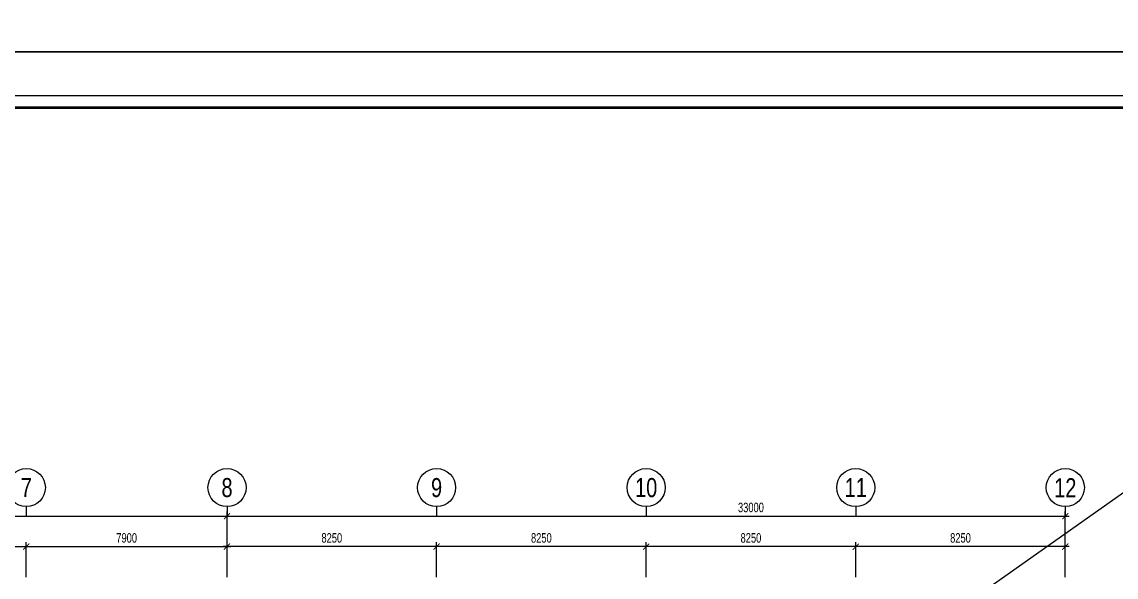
# Model space of a CAD drawing. Header units: millimetres. Extents: x 0 to 132458, y 0 to 365310.
# Drawn here: x 64550 to 107625, y 251081 to 272939 of the extents above; entities that cross this region are included whole.
import ezdxf
from ezdxf.enums import TextEntityAlignment as Align

# ---------------------------------------------------------------- set-up
doc = ezdxf.new("R2010")
doc.units = ezdxf.units.MM
doc.header["$LTSCALE"] = 400
doc.header["$PDSIZE"] = -2
doc.layers.get('0').update_dxf_attribs({"lineweight": 5})
doc.layers.get('Defpoints').update_dxf_attribs({"color": 2})
doc.layers.add('02.CDC.DIM', color=1, linetype='Continuous', lineweight=20)
doc.layers.add('CDC-KHUNGTEN', color=9, linetype='Continuous')
doc.layers.add('CDC.02.DIM', color=1, linetype='Continuous')
doc.layers.add('KCS_Plotter', color=11, linetype='Continuous', plot=False)
doc.styles.add('BIGTEXT', font='arial.ttf', dxfattribs={"width": 0.8})
doc.styles.add('KCS_SMTEXT', font='arial.ttf', dxfattribs={"width": 0.7})
doc.dimstyles.new('KCS_DIM150', dxfattribs={"dimscale": 150, "dimtxt": 2.5, "dimasz": 1.6, "dimexe": 1.2, "dimexo": 0, "dimgap": 1, "dimtad": 1, "dimdec": 0, "dimzin": 0, "dimdsep": 46, "dimtxsty": 'KCS_SMTEXT', "dimblk": 'ARCHTICK', "dimcen": 0, "dimdle": 1, "dimclrd": 256, "dimclre": 256, "dimclrt": 2, "dimadec": 0, "dimazin": 0, "dimtfac": 1, "dimtdec": 0, "dimtix": 1, "dimtmove": 2, "dimatfit": 3, "dimfxl": 1, "dimtolj": 1, "dimtzin": 0, "dimarcsym": 0})

# ---------------------------------------------------------------- blocks, each defined once
blk = doc.blocks.new('_ArchTick')
at = {"color": 0, "linetype": 'ByBlock', "const_width": 0.15}
blk.add_lwpolyline([(-0.5, -0.5), (0.5, 0.5)], dxfattribs=at)
blk = doc.blocks.new('*D109')
at = {"layer": 'CDC.02.DIM', "lineweight": -2, "ltscale": 10, "transparency": 16777216}
for p, q in [((72475, 253481), (105775, 253481)), ((72625, 251081), (72625, 253661)), ((105625, 251081), (105625, 253661))]:
    blk.add_line(p, q, dxfattribs=at)
at = {"layer": 'Defpoints', "color": 0, "ltscale": 10, "transparency": 16777216}
for p in [(105625, 253481), (72625, 251081), (105625, 251081)]:
    blk.add_point(p, dxfattribs=at)
at = {"layer": 'CDC.02.DIM', "lineweight": -2, "ltscale": 10, "transparency": 16777216, "xscale": 240, "yscale": 240, "zscale": 240, "rotation": 180}
blk.add_blockref('_ArchTick', (72625, 253481), dxfattribs=at)
at = {"layer": 'CDC.02.DIM', "lineweight": -2, "ltscale": 10, "transparency": 16777216, "xscale": 240, "yscale": 240, "zscale": 240}
blk.add_blockref('_ArchTick', (105625, 253481), dxfattribs=at)
at = {"layer": 'CDC.02.DIM', "color": 2, "ltscale": 10, "transparency": 16777216, "insert": (93250, 253822), "char_height": 375, "attachment_point": 5, "style": 'KCS_SMTEXT'}
blk.add_mtext('\\A1;33000', dxfattribs=at)
blk = doc.blocks.new('*D110')
at = {"layer": 'CDC.02.DIM', "lineweight": -2, "ltscale": 10, "transparency": 16777216}
for p, q in [((48475, 253481), (72775, 253481)), ((48625, 251081), (48625, 253661)), ((72625, 251081), (72625, 253661))]:
    blk.add_line(p, q, dxfattribs=at)
at = {"layer": 'Defpoints', "color": 0, "ltscale": 10, "transparency": 16777216}
for p in [(72625, 253481), (48625, 251081), (72625, 251081)]:
    blk.add_point(p, dxfattribs=at)
at = {"layer": 'CDC.02.DIM', "lineweight": -2, "ltscale": 10, "transparency": 16777216, "xscale": 240, "yscale": 240, "zscale": 240, "rotation": 180}
blk.add_blockref('_ArchTick', (48625, 253481), dxfattribs=at)
at = {"layer": 'CDC.02.DIM', "lineweight": -2, "ltscale": 10, "transparency": 16777216, "xscale": 240, "yscale": 240, "zscale": 240}
blk.add_blockref('_ArchTick', (72625, 253481), dxfattribs=at)
at = {"layer": 'CDC.02.DIM', "color": 2, "ltscale": 10, "transparency": 16777216, "insert": (60625, 253822), "char_height": 375, "attachment_point": 5, "style": 'KCS_SMTEXT'}
blk.add_mtext('\\A1;24000', dxfattribs=at)
blk = doc.blocks.new('*D115')
at = {"layer": 'CDC.02.DIM', "lineweight": -2, "ltscale": 10, "transparency": 16777216}
for p, q in [((97375, 251081), (97375, 252461)), ((105625, 251081), (105625, 252461)), ((105775, 252281), (97225, 252281))]:
    blk.add_line(p, q, dxfattribs=at)
at = {"layer": 'Defpoints', "color": 0, "ltscale": 10, "transparency": 16777216}
for p in [(97375, 252281), (97375, 251081), (105625, 251081)]:
    blk.add_point(p, dxfattribs=at)
at = {"layer": 'CDC.02.DIM', "lineweight": -2, "ltscale": 10, "transparency": 16777216, "xscale": 240, "yscale": 240, "zscale": 240, "rotation": 180}
blk.add_blockref('_ArchTick', (97375, 252281), dxfattribs=at)
at = {"layer": 'CDC.02.DIM', "lineweight": -2, "ltscale": 10, "transparency": 16777216, "xscale": 240, "yscale": 240, "zscale": 240}
blk.add_blockref('_ArchTick', (105625, 252281), dxfattribs=at)
at = {"layer": 'CDC.02.DIM', "color": 2, "ltscale": 10, "transparency": 16777216, "insert": (101500, 252622), "char_height": 375, "attachment_point": 5, "style": 'KCS_SMTEXT'}
blk.add_mtext('\\A1;8250', dxfattribs=at)
blk = doc.blocks.new('*D116')
at = {"layer": 'CDC.02.DIM', "lineweight": -2, "ltscale": 10, "transparency": 16777216}
for p, q in [((89125, 251081), (89125, 252461)), ((97375, 251081), (97375, 252461)), ((97525, 252281), (88975, 252281))]:
    blk.add_line(p, q, dxfattribs=at)
at = {"layer": 'Defpoints', "color": 0, "ltscale": 10, "transparency": 16777216}
for p in [(89125, 252281), (89125, 251081), (97375, 251081)]:
    blk.add_point(p, dxfattribs=at)
at = {"layer": 'CDC.02.DIM', "lineweight": -2, "ltscale": 10, "transparency": 16777216, "xscale": 240, "yscale": 240, "zscale": 240, "rotation": 180}
blk.add_blockref('_ArchTick', (89125, 252281), dxfattribs=at)
at = {"layer": 'CDC.02.DIM', "lineweight": -2, "ltscale": 10, "transparency": 16777216, "xscale": 240, "yscale": 240, "zscale": 240}
blk.add_blockref('_ArchTick', (97375, 252281), dxfattribs=at)
at = {"layer": 'CDC.02.DIM', "color": 2, "ltscale": 10, "transparency": 16777216, "insert": (93250, 252622), "char_height": 375, "attachment_point": 5, "style": 'KCS_SMTEXT'}
blk.add_mtext('\\A1;8250', dxfattribs=at)
blk = doc.blocks.new('*D117')
at = {"layer": 'CDC.02.DIM', "lineweight": -2, "ltscale": 10, "transparency": 16777216}
for p, q in [((80875, 251081), (80875, 252461)), ((89125, 251081), (89125, 252461)), ((89275, 252281), (80725, 252281))]:
    blk.add_line(p, q, dxfattribs=at)
at = {"layer": 'Defpoints', "color": 0, "ltscale": 10, "transparency": 16777216}
for p in [(80875, 252281), (80875, 251081), (89125, 251081)]:
    blk.add_point(p, dxfattribs=at)
at = {"layer": 'CDC.02.DIM', "lineweight": -2, "ltscale": 10, "transparency": 16777216, "xscale": 240, "yscale": 240, "zscale": 240, "rotation": 180}
blk.add_blockref('_ArchTick', (80875, 252281), dxfattribs=at)
at = {"layer": 'CDC.02.DIM', "lineweight": -2, "ltscale": 10, "transparency": 16777216, "xscale": 240, "yscale": 240, "zscale": 240}
blk.add_blockref('_ArchTick', (89125, 252281), dxfattribs=at)
at = {"layer": 'CDC.02.DIM', "color": 2, "ltscale": 10, "transparency": 16777216, "insert": (85000, 252622), "char_height": 375, "attachment_point": 5, "style": 'KCS_SMTEXT'}
blk.add_mtext('\\A1;8250', dxfattribs=at)
blk = doc.blocks.new('*D118')
at = {"layer": 'CDC.02.DIM', "lineweight": -2, "ltscale": 10, "transparency": 16777216}
for p, q in [((72625, 251081), (72625, 252461)), ((80875, 251081), (80875, 252461)), ((81025, 252281), (72475, 252281))]:
    blk.add_line(p, q, dxfattribs=at)
at = {"layer": 'Defpoints', "color": 0, "ltscale": 10, "transparency": 16777216}
for p in [(72625, 252281), (72625, 251081), (80875, 251081)]:
    blk.add_point(p, dxfattribs=at)
at = {"layer": 'CDC.02.DIM', "lineweight": -2, "ltscale": 10, "transparency": 16777216, "xscale": 240, "yscale": 240, "zscale": 240, "rotation": 180}
blk.add_blockref('_ArchTick', (72625, 252281), dxfattribs=at)
at = {"layer": 'CDC.02.DIM', "lineweight": -2, "ltscale": 10, "transparency": 16777216, "xscale": 240, "yscale": 240, "zscale": 240}
blk.add_blockref('_ArchTick', (80875, 252281), dxfattribs=at)
at = {"layer": 'CDC.02.DIM', "color": 2, "ltscale": 10, "transparency": 16777216, "insert": (76750, 252622), "char_height": 375, "attachment_point": 5, "style": 'KCS_SMTEXT'}
blk.add_mtext('\\A1;8250', dxfattribs=at)
blk = doc.blocks.new('*D120')
at = {"layer": 'CDC.02.DIM', "lineweight": -2, "ltscale": 10, "transparency": 16777216}
for p, q in [((56525, 251081), (56525, 252461)), ((64725, 251081), (64725, 252461)), ((56375, 252281), (64875, 252281))]:
    blk.add_line(p, q, dxfattribs=at)
at = {"layer": 'Defpoints', "color": 0, "ltscale": 10, "transparency": 16777216}
for p in [(64725, 252281), (56525, 251081), (64725, 251081)]:
    blk.add_point(p, dxfattribs=at)
at = {"layer": 'CDC.02.DIM', "lineweight": -2, "ltscale": 10, "transparency": 16777216, "xscale": 240, "yscale": 240, "zscale": 240, "rotation": 180}
blk.add_blockref('_ArchTick', (56525, 252281), dxfattribs=at)
at = {"layer": 'CDC.02.DIM', "lineweight": -2, "ltscale": 10, "transparency": 16777216, "xscale": 240, "yscale": 240, "zscale": 240}
blk.add_blockref('_ArchTick', (64725, 252281), dxfattribs=at)
at = {"layer": 'CDC.02.DIM', "color": 2, "ltscale": 10, "transparency": 16777216, "insert": (60625, 252622), "char_height": 375, "attachment_point": 5, "style": 'KCS_SMTEXT'}
blk.add_mtext('\\A1;8200', dxfattribs=at)
blk = doc.blocks.new('*D121')
at = {"layer": 'CDC.02.DIM', "lineweight": -2, "ltscale": 10, "transparency": 16777216}
for p, q in [((64725, 251081), (64725, 252461)), ((72625, 251081), (72625, 252461)), ((64575, 252281), (72775, 252281))]:
    blk.add_line(p, q, dxfattribs=at)
at = {"layer": 'Defpoints', "color": 0, "ltscale": 10, "transparency": 16777216}
for p in [(72625, 252281), (64725, 251081), (72625, 251081)]:
    blk.add_point(p, dxfattribs=at)
at = {"layer": 'CDC.02.DIM', "lineweight": -2, "ltscale": 10, "transparency": 16777216, "xscale": 240, "yscale": 240, "zscale": 240, "rotation": 180}
blk.add_blockref('_ArchTick', (64725, 252281), dxfattribs=at)
at = {"layer": 'CDC.02.DIM', "lineweight": -2, "ltscale": 10, "transparency": 16777216, "xscale": 240, "yscale": 240, "zscale": 240}
blk.add_blockref('_ArchTick', (72625, 252281), dxfattribs=at)
at = {"layer": 'CDC.02.DIM', "color": 2, "ltscale": 10, "transparency": 16777216, "insert": (68675, 252622), "char_height": 375, "attachment_point": 5, "style": 'KCS_SMTEXT'}
blk.add_mtext('\\A1;7900', dxfattribs=at)
blk = doc.blocks.new('_Axis name')
at = {"layer": 'CDC.02.DIM'}
blk.add_line((0, 2.5), (0, 0), dxfattribs=at)
blk.add_circle((0, 7.5), 5, dxfattribs=at)
at = {"layer": 'CDC.02.DIM', "style": 'BIGTEXT', "width": 0.75}
blk.add_attdef('.', text='', height=5, dxfattribs=at).set_placement((0, 7.5), align=Align.MIDDLE)
blk = doc.blocks.new('Khung tên chuẩn')
at = {"layer": 'CDC-KHUNGTEN', "color": 8}
blk.add_lwpolyline([(75096, 1100), (83000, 1100), (83000, 58300), (3000, 58300), (3000, 1100), (75096, 1100)], dxfattribs=at)
at = {"layer": 'CDC-KHUNGTEN', "color": 255, "lineweight": 60}
blk.add_lwpolyline([(74900, 1400), (74900, 58000), (3300, 58000), (3300, 1400), (74900, 1400)], close=True, dxfattribs=at)
at = {"layer": 'Defpoints', "color": 1, "ltscale": 0.2}
blk.add_lwpolyline([(0, 0), (0, 59400), (84100, 59400), (84100, 0), (0, 0)], close=True, dxfattribs=at)

msp = doc.modelspace()

# ---------------------------------------------------------------- linework, layer by layer
at = {"layer": 'KCS_Plotter', "linetype": 'ByBlock', "ltscale": 10}
msp.add_line((0, 178200), (132457.5, 271755), dxfattribs=at)

# ---------------------------------------------------------------- block references
at = {"xscale": 1.575000000011642, "yscale": 1.575000000011642, "zscale": 1.575000000011642}
for p in [(0, 271755), (0, 178200)]:
    msp.add_blockref('Khung tên chuẩn', p, dxfattribs=at)
at = {"layer": '02.CDC.DIM', "xscale": 150, "yscale": 150, "zscale": 150}
for p, values in [((64725.2, 253480.9), {'.': '7'}), ((72625.4, 253480.9), {'.': '8'}), ((80875.3, 253480.9), {'.': '9'}), ((89125.4, 253480.9), {'.': '10'}), ((97375.4, 253480.9), {'.': '11'}), ((105625.4, 253480.9), {'.': '12'})]:
    msp.add_blockref('_Axis name', p, dxfattribs=at).add_auto_attribs(values)

# ---------------------------------------------------------------- dimensions: what is measured, and where the dimension line sits
at = {"layer": 'CDC.02.DIM', "ltscale": 10}
for base, p1, p2, picture, middle in [((72625.4, 253480.9), (48625.1, 251080.9), (72625.4, 251080.9), '*D110', (60625.2, 253822.3)), ((64725.2, 252280.9), (56525.2, 251080.9), (64725.2, 251080.9), '*D120', (60625.2, 252622.3)), ((72625.4, 252280.9), (64725.2, 251080.9), (72625.4, 251080.9), '*D121', (68675.3, 252622.3))]:
    dim = msp.add_linear_dim(base=base, p1=p1, p2=p2, dimstyle='KCS_DIM150', dxfattribs=at)
    dim.commit()
    dim.dimension.update_dxf_attribs({"geometry": picture, "text_midpoint": middle})
dim = msp.add_linear_dim(base=(105625.3, 253480.9), p1=(72625.4, 251080.9), p2=(105625.3, 251080.9), dimstyle='KCS_DIM150', dxfattribs=at)
dim.commit()
dim.dimension.update_dxf_attribs({"geometry": '*D109', "text_midpoint": (93250.4, 253822.5), "dimtype": 160})
for base, p1, p2, picture, middle in [((72625.4, 252280.9), (80875.3, 251080.9), (72625.4, 251080.9), '*D118', (76750.4, 252622.3)), ((80875.3, 252280.9), (89125.4, 251080.9), (80875.3, 251080.9), '*D117', (85000.3, 252622.3)), ((89125.4, 252280.9), (97375.4, 251080.9), (89125.4, 251080.9), '*D116', (93250.4, 252622.3)), ((97375.4, 252280.9), (105625.4, 251080.9), (97375.4, 251080.9), '*D115', (101500.4, 252622.3))]:
    dim = msp.add_linear_dim(base=base, p1=p1, p2=p2, angle=180, dimstyle='KCS_DIM150', dxfattribs=at)
    dim.commit()
    dim.dimension.update_dxf_attribs({"geometry": picture, "text_midpoint": middle})

doc.saveas('drawing.dxf')
